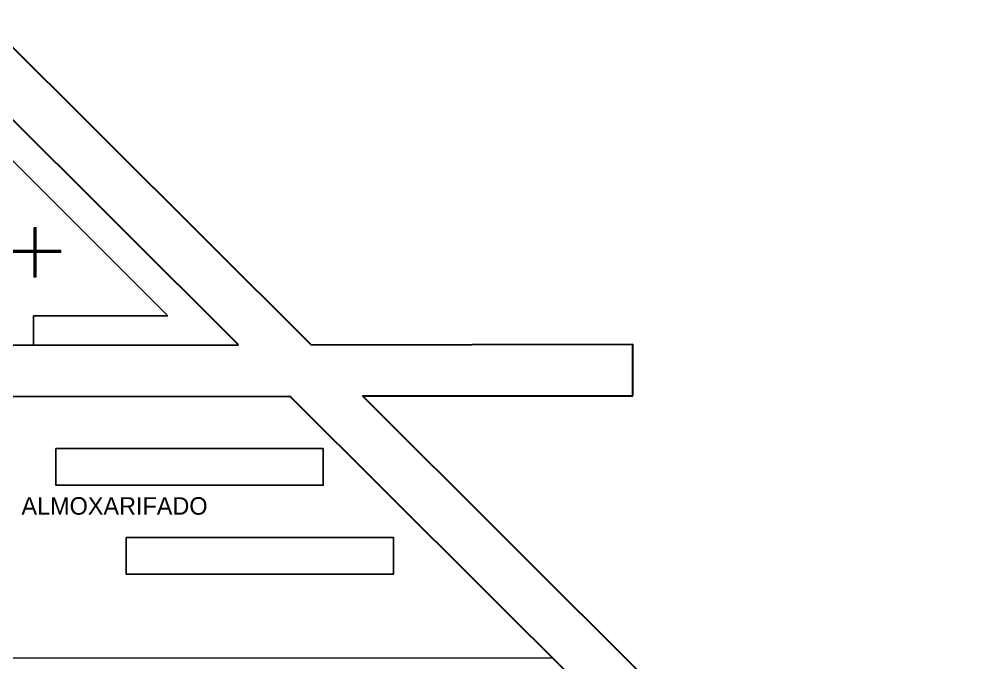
# Model space of a CAD drawing. Header units: millimetres. Extents: x 383 to 523, y 252 to 344.
# Drawn here: x 434.99 to 451.57, y 326.48 to 337.51 of the extents above; entities that cross this region are included whole.
import ezdxf

# ---------------------------------------------------------------- set-up
doc = ezdxf.new("R2010")
doc.units = ezdxf.units.MM
doc.header["$MEASUREMENT"] = 0
doc.layers.add('muebles', color=193, linetype='Continuous')
doc.layers.add('Terreno', color=41, linetype='Continuous')
doc.layers.add('muros', color=5, linetype='Continuous', lineweight=30)

msp = doc.modelspace()

# ---------------------------------------------------------------- linework, layer by layer
at = {"layer": 'muebles', "linetype": 'Continuous'}
for p, q in [((437.53, 332.431), (434.419, 335.533)), ((435.227, 332.429), (437.53, 332.431)), ((435.227, 331.929), (435.227, 332.429))]:
    msp.add_line(p, q, dxfattribs=at)
for points in [[(435.239, 333.938), (435.27, 333.938), (435.27, 333.096), (435.239, 333.096)], [(434.849, 333.517), (434.849, 333.549), (435.691, 333.549), (435.691, 333.517)], [(435.613, 330.152), (440.191, 330.152), (440.191, 329.524), (435.613, 329.524)], [(436.816, 328.627), (441.394, 328.627), (441.394, 327.999), (436.816, 327.999)]]:
    msp.add_lwpolyline(points, close=True, dxfattribs=at)
at = {"layer": 'muros'}
for p, q in [((439.983, 331.934), (434.39, 337.51)), ((438.739, 331.932), (433.769, 336.887)), ((433.769, 331.927), (438.739, 331.932)), ((439.983, 331.934), (445.495, 331.94)), ((445.497, 331.06), (445.495, 331.94)), ((433.769, 331.047), (439.62, 331.053)), ((450.328, 320.378), (439.62, 331.053)), ((440.865, 331.055), (445.497, 331.06)), ((451.572, 320.38), (440.865, 331.055))]:
    msp.add_line(p, q, dxfattribs=at)
at = {"layer": 'muros', "lineweight": 18}
msp.add_line((444.128, 326.559), (433.919, 326.559), dxfattribs=at)

# ---------------------------------------------------------------- texts
at = {"layer": 'Terreno', "linetype": 'Continuous'}
msp.add_text('ALMOXARIFADO', height=0.3, dxfattribs=at).set_placement((435.022, 329.02))

doc.saveas('drawing.dxf')
